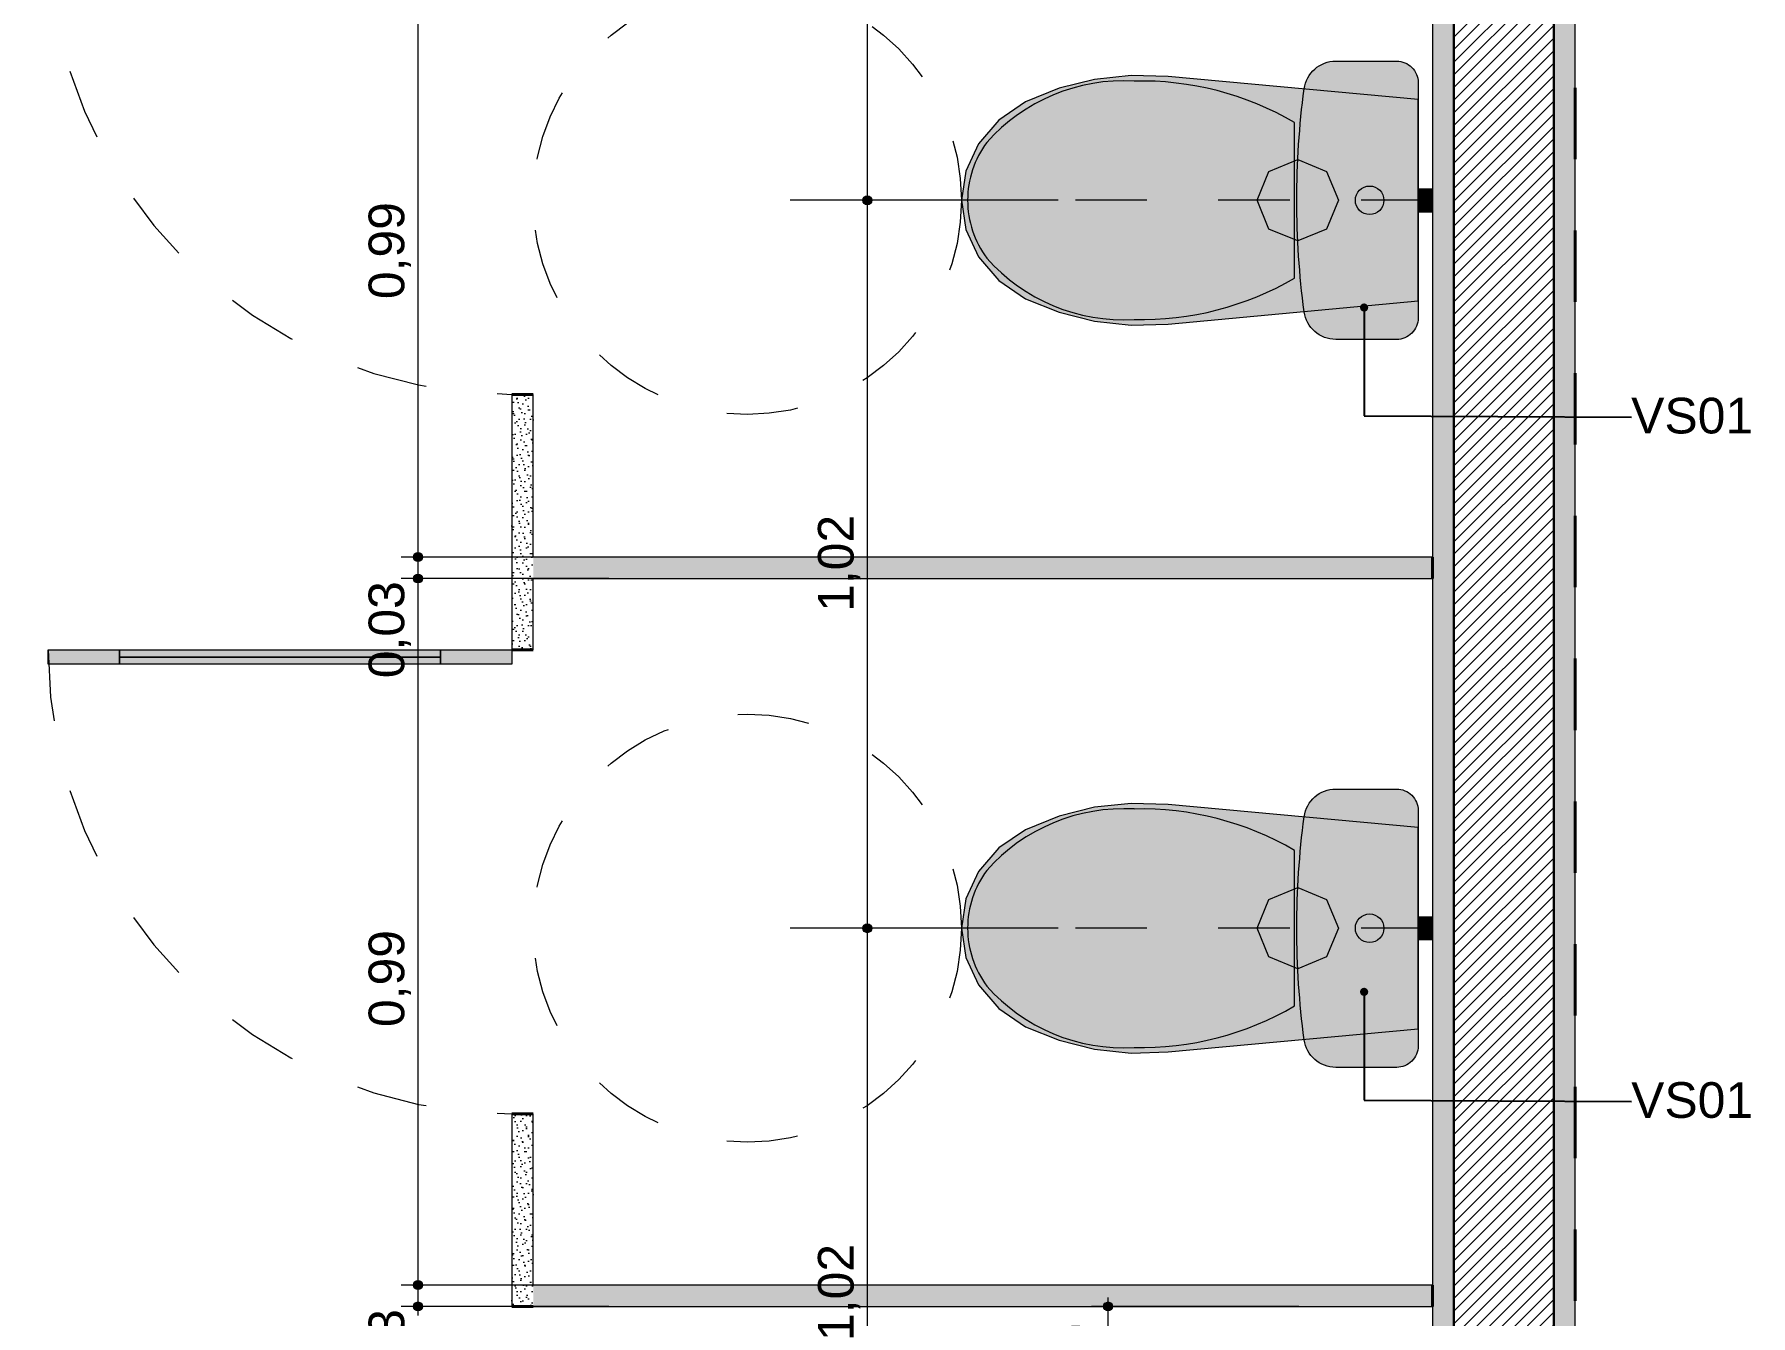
# Model space of a CAD drawing. Header units: metres. Extents: x -1.9 to 95.3, y -2.2 to 2.5.
# Drawn here: x 23.634 to 26.04, y -1.046 to 0.75 of the extents above; entities that cross this region are included whole.
import ezdxf

# ---------------------------------------------------------------- set-up
doc = ezdxf.new("R2010")
doc.units = ezdxf.units.M
doc.header["$MEASUREMENT"] = 0
doc.linetypes.add('Dashed', pattern=[0.035, 0.0225, -0.0125])
doc.linetypes.add('Hidden Line (2)', pattern=[0.097806, 0.070556, -0.02725])
for name, color, linetype, lineweight in [('0_Caneta_No__1', 7, 'Continuous', 40), ('NOTAS-DETALHAMENTO.EXEC_Caneta_No__1', 7, 'Continuous', 40), ('NOTAS-DETALHAMENTO.EXEC_Caneta_No__241', 7, 'Continuous', 13), ('PAREDE CONSTRUIR_Caneta_No__241', 7, 'Continuous', 13), ('PAREDE CONSTRUIR_Caneta_No__3', 7, 'Continuous', 30), ('PAREDE CONSTRUIR_Caneta_No__91', 255, 'Continuous', 0), ('PAREDE.ARQ_Caneta_No__1', 7, 'Continuous', 40), ('PAREDE.ARQ_Caneta_No__241', 7, 'Continuous', 13), ('PAREDE.ARQ_Caneta_No__255', 255, 'Continuous', 0)]:
    doc.layers.add(name, color=color, linetype=linetype, lineweight=lineweight)
for name, color, linetype, lineweight, true_color in [('0_Caneta_No__167', 7, 'Continuous', 0, 0x0035d5), ('0_Caneta_No__25', 7, 'Continuous', 13, 0x982312), ('EIXO HIDRÁULICO - Executivo.EXEC_Caneta_No__167', 7, 'Continuous', 0, 0x0035d5), ('LOUCAS-METAIS.ARQ_Caneta_No__13', 7, 'Continuous', 0, 0xaaaaaa), ('LOUCAS-METAIS.ARQ_Caneta_No__18', 7, 'Continuous', 0, 0xdfdfdf), ('LOUCAS-METAIS.ARQ_Caneta_No__96', 7, 'Continuous', 0, 0xb6b6b6), ('PAREDE.ARQ_Caneta_No__9', 7, 'Continuous', 9, 0x020202), ('PAREDE.ARQ_Caneta_No__97', 7, 'Continuous', 13, 0x6b6b6b)]:
    doc.layers.add(name, color=color, linetype=linetype, lineweight=lineweight, true_color=true_color)
doc.styles.add('GENERATED_STYLE_1', font='arial.ttf')
doc.dimstyles.new('GENERATED_STYLE__2', dxfattribs={"dimtxt": 0.05, "dimasz": 0.02375, "dimexe": 0.18, "dimexo": 0.267183, "dimgap": 0, "dimtad": 1, "dimzin": 0, "dimdsep": 46, "dimtxsty": 'GENERATED_STYLE_1', "dimblk": 'ARROWHEAD_11', "dimblk1": 'ARROWHEAD_11', "dimblk2": 'ARROWHEAD_11', "dimcen": 0.09, "dimclrd": 256, "dimclre": 256, "dimclrt": 256, "dimadec": 0, "dimazin": 0, "dimtfac": 1, "dimtdec": 4, "dimtmove": 0, "dimatfit": 3, "dimfxl": 0, "dimtolj": 1, "dimtzin": 0, "dimarcsym": 0})
doc.dimstyles.new('GENERATED_STYLE__3', dxfattribs={"dimtxt": 0.05, "dimasz": 0.02375, "dimexe": 0.18, "dimexo": 0.267183, "dimgap": 0, "dimtad": 1, "dimzin": 0, "dimdsep": 46, "dimtxsty": 'GENERATED_STYLE_1', "dimblk": 'ARROWHEAD_11', "dimblk1": 'ARROWHEAD_11', "dimblk2": 'ARROWHEAD_11', "dimcen": 0.09, "dimclrd": 256, "dimclre": 256, "dimclrt": 256, "dimadec": 0, "dimazin": 0, "dimtfac": 1, "dimtdec": 4, "dimtmove": 0, "dimatfit": 3, "dimfxl": 0, "dimtolj": 1, "dimtzin": 0, "dimarcsym": 0})
doc.dimstyles.new('GENERATED_STYLE__6', dxfattribs={"dimtxt": 0.18, "dimasz": 0.0228, "dimexe": 0.18, "dimexo": 0.0625, "dimgap": 0, "dimtad": 0, "dimtih": 1, "dimtoh": 1, "dimdec": 4, "dimzin": 0, "dimdsep": 46, "dimcen": 0.09, "dimadec": 0, "dimazin": 0, "dimtfac": 1, "dimtdec": 4, "dimtmove": 0, "dimatfit": 3, "dimldrblk": 'ARROWHEAD_11', "dimfxl": 0, "dimtolj": 1, "dimtzin": 0, "dimarcsym": 0})
pattern_1 = [(45, (24.064489, 0.025), (-0.00795495, 0.00795495), [0, -0.0075, 0, -0.01125]), (110, (24.089489, 0.025), (0.01057154, 0.00384773), [0, -0.0055, 0, -0.0095])]

# ---------------------------------------------------------------- blocks, each defined once
blk = doc.blocks.new('*D75', base_point=(24.0645, 0))
at = {"layer": '0_Caneta_No__167', "linetype": 'Continuous', "lineweight": 0, "true_color": 0x0035d5}
for points in [[(24.7956, -0.5027), (24.7961, -0.5051), (24.7975, -0.5071), (24.7995, -0.5085), (24.8019, -0.509), (24.8043, -0.5085), (24.8063, -0.5071), (24.8076, -0.5051), (24.8081, -0.5027), (24.8076, -0.5003), (24.8063, -0.4983), (24.8043, -0.4969), (24.8019, -0.4965), (24.7995, -0.4969), (24.7975, -0.4983), (24.7961, -0.5003)], [(24.7956, -1.526), (24.7961, -1.5284), (24.7975, -1.5304), (24.7995, -1.5318), (24.8019, -1.5323), (24.8043, -1.5318), (24.8063, -1.5304), (24.8076, -1.5284), (24.8081, -1.526), (24.8076, -1.5236), (24.8063, -1.5216), (24.8043, -1.5202), (24.8019, -1.5198), (24.7995, -1.5202), (24.7975, -1.5216), (24.7961, -1.5236)]]:
    blk.add_hatch(color=162, dxfattribs=at).paths.add_polyline_path(points)
at = {"layer": '0_Caneta_No__167', "color": 162, "linetype": 'Continuous', "lineweight": 0, "true_color": 0x0035d5}
for p, q in [((24.7956, -0.5027), (24.7784, -0.5027)), ((25.0691, -0.5027), (24.8081, -0.5027)), ((24.8019, -1.5198), (24.8019, -0.509)), ((24.7956, -1.526), (24.7784, -1.526)), ((25.0691, -1.526), (24.8081, -1.526))]:
    blk.add_line(p, q, dxfattribs=at)
for centre in [(24.8019, -0.5027), (24.8019, -1.526)]:
    blk.add_circle(centre, 0.00625, dxfattribs=at)
at = {"layer": '0_Caneta_No__167', "color": 162, "lineweight": 0, "true_color": 0x0035d5, "insert": (24.7919, -1.0811), "char_height": 0.05, "attachment_point": 7, "rotation": 90, "style": 'GENERATED_STYLE_1'}
blk.add_mtext('\\A1;{\\pql;\\fArial|b0|i0|c0|p0;\\W1.000000;1,02}', dxfattribs=at)
blk = doc.blocks.new('ARROWHEAD_11')
at = {"color": 0, "linetype": 'Continuous', "lineweight": 0}
blk.add_line((0, 0), (-1, 0), dxfattribs=at)
at = {"color": 0, "linetype": 'Continuous', "lineweight": 0, "const_width": 0.25, "flags": 128}
blk.add_lwpolyline([(-0.125, 0, 1), (0.125, 0, 1)], format="xyb", close=True, dxfattribs=at)
blk = doc.blocks.new('*D76', base_point=(24.0645, 0))
at = {"layer": '0_Caneta_No__167', "linetype": 'Continuous', "lineweight": 0, "true_color": 0x0035d5}
for points in [[(24.7956, 0.5173), (24.7961, 0.5149), (24.7975, 0.5129), (24.7995, 0.5115), (24.8019, 0.511), (24.8043, 0.5115), (24.8063, 0.5129), (24.8076, 0.5149), (24.8081, 0.5173), (24.8076, 0.5197), (24.8063, 0.5217), (24.8043, 0.5231), (24.8019, 0.5235), (24.7995, 0.5231), (24.7975, 0.5217), (24.7961, 0.5197)], [(24.7956, -0.5027), (24.7961, -0.5051), (24.7975, -0.5071), (24.7995, -0.5085), (24.8019, -0.509), (24.8043, -0.5085), (24.8063, -0.5071), (24.8076, -0.5051), (24.8081, -0.5027), (24.8076, -0.5003), (24.8063, -0.4983), (24.8043, -0.4969), (24.8019, -0.4965), (24.7995, -0.4969), (24.7975, -0.4983), (24.7961, -0.5003)]]:
    blk.add_hatch(color=162, dxfattribs=at).paths.add_polyline_path(points)
at = {"layer": '0_Caneta_No__167', "color": 162, "linetype": 'Continuous', "lineweight": 0, "true_color": 0x0035d5}
for p, q in [((24.7956, 0.5173), (24.7784, 0.5173)), ((24.8019, -0.4965), (24.8019, 0.511)), ((25.0691, 0.5173), (24.8081, 0.5173)), ((24.7956, -0.5027), (24.7784, -0.5027)), ((25.0691, -0.5027), (24.8081, -0.5027))]:
    blk.add_line(p, q, dxfattribs=at)
for centre in [(24.8019, 0.5173), (24.8019, -0.5027)]:
    blk.add_circle(centre, 0.00625, dxfattribs=at)
at = {"layer": '0_Caneta_No__167', "color": 162, "lineweight": 0, "true_color": 0x0035d5, "insert": (24.7919, -0.0595), "char_height": 0.05, "attachment_point": 7, "rotation": 90, "style": 'GENERATED_STYLE_1'}
blk.add_mtext('\\A1;{\\pql;\\fArial|b0|i0|c0|p0;\\W1.000000;1,02}', dxfattribs=at)
blk = doc.blocks.new('*D77', base_point=(24.0645, 0))
at = {"layer": '0_Caneta_No__167', "linetype": 'Continuous', "lineweight": 0, "true_color": 0x0035d5}
for points in [[(24.7956, 1.5342), (24.7961, 1.5318), (24.7975, 1.5298), (24.7995, 1.5284), (24.8019, 1.5279), (24.8043, 1.5284), (24.8063, 1.5298), (24.8076, 1.5318), (24.8081, 1.5342), (24.8076, 1.5366), (24.8063, 1.5386), (24.8043, 1.54), (24.8019, 1.5404), (24.7995, 1.54), (24.7975, 1.5386), (24.7961, 1.5366)], [(24.7956, 0.5173), (24.7961, 0.5149), (24.7975, 0.5129), (24.7995, 0.5115), (24.8019, 0.511), (24.8043, 0.5115), (24.8063, 0.5129), (24.8076, 0.5149), (24.8081, 0.5173), (24.8076, 0.5197), (24.8063, 0.5217), (24.8043, 0.5231), (24.8019, 0.5235), (24.7995, 0.5231), (24.7975, 0.5217), (24.7961, 0.5197)]]:
    blk.add_hatch(color=162, dxfattribs=at).paths.add_polyline_path(points)
at = {"layer": '0_Caneta_No__167', "color": 162, "linetype": 'Continuous', "lineweight": 0, "true_color": 0x0035d5}
for p, q in [((24.7956, 1.5342), (24.5347, 1.5342)), ((24.8019, 0.5235), (24.8019, 1.5279)), ((24.8253, 1.5342), (24.8081, 1.5342)), ((24.7956, 0.5173), (24.7784, 0.5173)), ((25.0691, 0.5173), (24.8081, 0.5173))]:
    blk.add_line(p, q, dxfattribs=at)
for centre in [(24.8019, 1.5342), (24.8019, 0.5173)]:
    blk.add_circle(centre, 0.00625, dxfattribs=at)
at = {"layer": '0_Caneta_No__167', "color": 162, "lineweight": 0, "true_color": 0x0035d5, "insert": (24.7919, 0.959), "char_height": 0.05, "attachment_point": 7, "rotation": 90, "style": 'GENERATED_STYLE_1'}
blk.add_mtext('\\A1;{\\pql;\\fArial|b0|i0|c0|p0;\\W1.000000;1,02}', dxfattribs=at)
blk = doc.blocks.new('*D88', base_point=(24.0645, 0))
at = {"layer": '0_Caneta_No__25', "linetype": 'Continuous', "lineweight": 13, "true_color": 0x982312}
for points in [[(24.1659, -1.0027), (24.1664, -1.0051), (24.1678, -1.0071), (24.1698, -1.0085), (24.1722, -1.009), (24.1746, -1.0085), (24.1766, -1.0071), (24.178, -1.0051), (24.1784, -1.0027), (24.178, -1.0003), (24.1766, -0.9983), (24.1746, -0.9969), (24.1722, -0.9965), (24.1698, -0.9969), (24.1678, -0.9983), (24.1664, -1.0003)], [(24.1659, -1.0327), (24.1664, -1.0351), (24.1678, -1.0371), (24.1698, -1.0385), (24.1722, -1.039), (24.1746, -1.0385), (24.1766, -1.0371), (24.178, -1.0351), (24.1784, -1.0327), (24.178, -1.0303), (24.1766, -1.0283), (24.1746, -1.0269), (24.1722, -1.0265), (24.1698, -1.0269), (24.1678, -1.0283), (24.1664, -1.0303)]]:
    blk.add_hatch(color=24, dxfattribs=at).paths.add_polyline_path(points)
at = {"layer": '0_Caneta_No__25', "color": 24, "linetype": 'Continuous', "lineweight": 13, "true_color": 0x982312}
for p, q in [((24.1659, -1.0027), (24.1487, -1.0027)), ((24.1722, -1.0265), (24.1722, -1.009)), ((24.4394, -1.0027), (24.1784, -1.0027)), ((24.1659, -1.0327), (24.1487, -1.0327)), ((24.4394, -1.0327), (24.1784, -1.0327)), ((24.1722, -1.0452), (24.1722, -1.039))]:
    blk.add_line(p, q, dxfattribs=at)
for centre in [(24.1722, -1.0027), (24.1722, -1.0327)]:
    blk.add_circle(centre, 0.00625, dxfattribs=at)
at = {"layer": '0_Caneta_No__25', "color": 24, "lineweight": 13, "true_color": 0x982312, "insert": (24.1622, -1.1724), "char_height": 0.05, "attachment_point": 7, "rotation": 90, "style": 'GENERATED_STYLE_1'}
blk.add_mtext('\\A1;{\\pql;\\fArial|b0|i0|c0|p0;\\W1.000000;0,03}', dxfattribs=at)
blk = doc.blocks.new('*D89', base_point=(24.0645, 0))
at = {"layer": '0_Caneta_No__25', "linetype": 'Continuous', "lineweight": 13, "true_color": 0x982312}
for points in [[(24.1659, -0.0127), (24.1664, -0.0151), (24.1678, -0.0171), (24.1698, -0.0185), (24.1722, -0.019), (24.1746, -0.0185), (24.1766, -0.0171), (24.178, -0.0151), (24.1784, -0.0127), (24.178, -0.0103), (24.1766, -0.0083), (24.1746, -0.0069), (24.1722, -0.0065), (24.1698, -0.0069), (24.1678, -0.0083), (24.1664, -0.0103)], [(24.1659, -1.0027), (24.1664, -1.0051), (24.1678, -1.0071), (24.1698, -1.0085), (24.1722, -1.009), (24.1746, -1.0085), (24.1766, -1.0071), (24.178, -1.0051), (24.1784, -1.0027), (24.178, -1.0003), (24.1766, -0.9983), (24.1746, -0.9969), (24.1722, -0.9965), (24.1698, -0.9969), (24.1678, -0.9983), (24.1664, -1.0003)]]:
    blk.add_hatch(color=24, dxfattribs=at).paths.add_polyline_path(points)
at = {"layer": '0_Caneta_No__25', "color": 24, "linetype": 'Continuous', "lineweight": 13, "true_color": 0x982312}
for p, q in [((24.1659, -0.0127), (24.1487, -0.0127)), ((24.1722, -0.9965), (24.1722, -0.019)), ((24.4394, -0.0127), (24.1784, -0.0127)), ((24.1659, -1.0027), (24.1487, -1.0027)), ((24.4394, -1.0027), (24.1784, -1.0027))]:
    blk.add_line(p, q, dxfattribs=at)
for centre in [(24.1722, -0.0127), (24.1722, -1.0027)]:
    blk.add_circle(centre, 0.00625, dxfattribs=at)
at = {"layer": '0_Caneta_No__25', "color": 24, "lineweight": 13, "true_color": 0x982312, "char_height": 0.05, "attachment_point": 7, "rotation": 90, "style": 'GENERATED_STYLE_1'}
for s, insert in [('\\A1;{\\pql;\\fArial|b0|i0|c0|p0;\\W1.000000;0,03}', (24.1622, -0.1524)), ('\\A1;{\\pql;\\fArial|b0|i0|c0|p0;\\W1.000000;0,99}', (24.1622, -0.6412))]:
    blk.add_mtext(s, dxfattribs=dict(at, insert=insert))
blk = doc.blocks.new('*D90', base_point=(24.0645, 0))
at = {"layer": '0_Caneta_No__25', "linetype": 'Continuous', "lineweight": 13, "true_color": 0x982312}
for points in [[(24.1659, 0.0173), (24.1664, 0.0149), (24.1678, 0.0129), (24.1698, 0.0115), (24.1722, 0.011), (24.1746, 0.0115), (24.1766, 0.0129), (24.178, 0.0149), (24.1784, 0.0173), (24.178, 0.0197), (24.1766, 0.0217), (24.1746, 0.0231), (24.1722, 0.0235), (24.1698, 0.0231), (24.1678, 0.0217), (24.1664, 0.0197)], [(24.1659, -0.0127), (24.1664, -0.0151), (24.1678, -0.0171), (24.1698, -0.0185), (24.1722, -0.019), (24.1746, -0.0185), (24.1766, -0.0171), (24.178, -0.0151), (24.1784, -0.0127), (24.178, -0.0103), (24.1766, -0.0083), (24.1746, -0.0069), (24.1722, -0.0065), (24.1698, -0.0069), (24.1678, -0.0083), (24.1664, -0.0103)]]:
    blk.add_hatch(color=24, dxfattribs=at).paths.add_polyline_path(points)
at = {"layer": '0_Caneta_No__25', "color": 24, "linetype": 'Continuous', "lineweight": 13, "true_color": 0x982312}
for p, q in [((24.1659, 0.0173), (24.1487, 0.0173)), ((24.1722, -0.0065), (24.1722, 0.011)), ((24.4394, 0.0173), (24.1784, 0.0173)), ((24.1659, -0.0127), (24.1487, -0.0127)), ((24.4394, -0.0127), (24.1784, -0.0127))]:
    blk.add_line(p, q, dxfattribs=at)
for centre in [(24.1722, 0.0173), (24.1722, -0.0127)]:
    blk.add_circle(centre, 0.00625, dxfattribs=at)
blk = doc.blocks.new('*D91', base_point=(24.0645, 0))
at = {"layer": '0_Caneta_No__25', "linetype": 'Continuous', "lineweight": 13, "true_color": 0x982312}
for points in [[(24.1659, 1.0073), (24.1664, 1.0049), (24.1678, 1.0029), (24.1698, 1.0015), (24.1722, 1.001), (24.1746, 1.0015), (24.1766, 1.0029), (24.178, 1.0049), (24.1784, 1.0073), (24.178, 1.0097), (24.1766, 1.0117), (24.1746, 1.0131), (24.1722, 1.0135), (24.1698, 1.0131), (24.1678, 1.0117), (24.1664, 1.0097)], [(24.1659, 0.0173), (24.1664, 0.0149), (24.1678, 0.0129), (24.1698, 0.0115), (24.1722, 0.011), (24.1746, 0.0115), (24.1766, 0.0129), (24.178, 0.0149), (24.1784, 0.0173), (24.178, 0.0197), (24.1766, 0.0217), (24.1746, 0.0231), (24.1722, 0.0235), (24.1698, 0.0231), (24.1678, 0.0217), (24.1664, 0.0197)]]:
    blk.add_hatch(color=24, dxfattribs=at).paths.add_polyline_path(points)
at = {"layer": '0_Caneta_No__25', "color": 24, "linetype": 'Continuous', "lineweight": 13, "true_color": 0x982312}
for p, q in [((24.1659, 1.0073), (24.1487, 1.0073)), ((24.1722, 0.0235), (24.1722, 1.001)), ((24.4394, 1.0073), (24.1784, 1.0073)), ((24.1659, 0.0173), (24.1487, 0.0173)), ((24.4394, 0.0173), (24.1784, 0.0173))]:
    blk.add_line(p, q, dxfattribs=at)
for centre in [(24.1722, 1.0073), (24.1722, 0.0173)]:
    blk.add_circle(centre, 0.00625, dxfattribs=at)
at = {"layer": '0_Caneta_No__25', "color": 24, "lineweight": 13, "true_color": 0x982312, "char_height": 0.05, "attachment_point": 7, "rotation": 90, "style": 'GENERATED_STYLE_1'}
for s, insert in [('\\A1;{\\pql;\\fArial|b0|i0|c0|p0;\\W1.000000;0,03}', (24.1622, 0.8676)), ('\\A1;{\\pql;\\fArial|b0|i0|c0|p0;\\W1.000000;0,99}', (24.1622, 0.3788))]:
    blk.add_mtext(s, dxfattribs=dict(at, insert=insert))
blk = doc.blocks.new('*D101', base_point=(24.0645, 0))
at = {"layer": '0_Caneta_No__25', "linetype": 'Continuous', "lineweight": 13, "true_color": 0x982312}
for points in [[(25.133, -1.0327), (25.1335, -1.0351), (25.1348, -1.0371), (25.1369, -1.0385), (25.1392, -1.039), (25.1416, -1.0385), (25.1437, -1.0371), (25.145, -1.0351), (25.1455, -1.0327), (25.145, -1.0303), (25.1437, -1.0283), (25.1416, -1.0269), (25.1392, -1.0265), (25.1369, -1.0269), (25.1348, -1.0283), (25.1335, -1.0303)], [(25.133, -1.2183), (25.1335, -1.2207), (25.1348, -1.2227), (25.1369, -1.224), (25.1392, -1.2245), (25.1416, -1.224), (25.1437, -1.2227), (25.145, -1.2207), (25.1455, -1.2183), (25.145, -1.2159), (25.1437, -1.2139), (25.1416, -1.2125), (25.1392, -1.212), (25.1369, -1.2125), (25.1348, -1.2139), (25.1335, -1.2159)]]:
    blk.add_hatch(color=24, dxfattribs=at).paths.add_polyline_path(points)
at = {"layer": '0_Caneta_No__25', "color": 24, "linetype": 'Continuous', "lineweight": 13, "true_color": 0x982312}
for p, q in [((25.133, -1.0327), (25.1158, -1.0327)), ((25.1392, -1.0265), (25.1392, -1.0202)), ((25.4064, -1.0327), (25.1455, -1.0327)), ((25.1392, -1.212), (25.1392, -1.039)), ((25.133, -1.2183), (25.1158, -1.2183)), ((25.4064, -1.2183), (25.1455, -1.2183))]:
    blk.add_line(p, q, dxfattribs=at)
for centre in [(25.1392, -1.0327), (25.1392, -1.2183)]:
    blk.add_circle(centre, 0.00625, dxfattribs=at)
at = {"layer": '0_Caneta_No__25', "color": 24, "lineweight": 13, "true_color": 0x982312, "insert": (25.1292, -1.1922), "char_height": 0.05, "attachment_point": 7, "rotation": 90, "style": 'GENERATED_STYLE_1'}
blk.add_mtext('\\A1;{\\pql;\\fArial|b0|i0|c0|p0;\\W1.000000;0,19}', dxfattribs=at)

msp = doc.modelspace()

# ---------------------------------------------------------------- hatches: boundary and pattern name
at = {"layer": 'LOUCAS-METAIS.ARQ_Caneta_No__18', "linetype": 'Continuous', "lineweight": 0, "true_color": 0xdfdfdf}
for points in [[(25.5737, 0.3523), (25.5737, 0.6823, 0.414214), (25.5437, 0.7123), (25.4583, 0.7123, 0.375967), (25.414, 0.6735, 0.066259), (25.414, 0.361, 0.375967), (25.4583, 0.3223), (25.5437, 0.3223, 0.414214)], [(25.1202, 0.6867), (25.0705, 0.6743), (25.0235, 0.6553), (24.9863, 0.6297), (24.9578, 0.5966), (24.9399, 0.5583), (24.9337, 0.5173), (24.9399, 0.4762), (24.9578, 0.4379), (24.9863, 0.4049), (25.0235, 0.3793), (25.0705, 0.3603), (25.1202, 0.3479), (25.1716, 0.3424), (25.2233, 0.3439), (25.5737, 0.3763), (25.5737, 0.6583), (25.2233, 0.6906), (25.1716, 0.6922)], [(25.5737, 0.5333), (25.5737, 0.5286), (25.5937, 0.5286), (25.5937, 0.5333)], [(25.5737, 0.5286), (25.5737, 0.5173), (25.5937, 0.5173), (25.5937, 0.5286)], [(25.5737, 0.5173), (25.5737, 0.506), (25.5937, 0.506), (25.5937, 0.5173)], [(25.5737, 0.506), (25.5737, 0.5013), (25.5937, 0.5013), (25.5937, 0.506)], [(25.5737, -0.6677), (25.5737, -0.3377, 0.414214), (25.5437, -0.3077), (25.4583, -0.3077, 0.375967), (25.414, -0.3465, 0.066259), (25.414, -0.659, 0.375967), (25.4583, -0.6977), (25.5437, -0.6977, 0.414214)], [(25.1202, -0.3333), (25.0705, -0.3457), (25.0235, -0.3647), (24.9863, -0.3903), (24.9578, -0.4234), (24.9399, -0.4617), (24.9337, -0.5027), (24.9399, -0.5438), (24.9578, -0.5821), (24.9863, -0.6151), (25.0235, -0.6407), (25.0705, -0.6597), (25.1202, -0.6721), (25.1716, -0.6776), (25.2233, -0.6761), (25.5737, -0.6437), (25.5737, -0.3617), (25.2233, -0.3294), (25.1716, -0.3278)], [(25.5737, -0.4867), (25.5737, -0.4914), (25.5937, -0.4914), (25.5937, -0.4867)], [(25.5737, -0.4914), (25.5737, -0.5027), (25.5937, -0.5027), (25.5937, -0.4914)], [(25.5737, -0.5027), (25.5737, -0.514), (25.5937, -0.514), (25.5937, -0.5027)], [(25.5737, -0.514), (25.5737, -0.5187), (25.5937, -0.5187), (25.5937, -0.514)]]:
    msp.add_hatch(color=254, dxfattribs=at).paths.add_polyline_path(points)
at = {"layer": 'PAREDE CONSTRUIR_Caneta_No__241', "linetype": 'Continuous', "lineweight": 13}
h = msp.add_hatch(dxfattribs=at)
h.set_pattern_fill('common_brick_0006', style=0, pattern_type=2)
h.set_pattern_definition([(45, (24.064489, 7e-15), (-0.008838835, 0.008838835), [])])
h.paths.add_polyline_path([(25.6237, 2.055), (25.6237, -2.055), (25.7637, -2.055), (25.7637, 2.055)])
at = {"layer": 'PAREDE CONSTRUIR_Caneta_No__91', "linetype": 'Continuous', "lineweight": 0}
for points in [[(25.7937, 2.195), (25.7637, 2.195), (25.7637, -2.025), (25.7937, -2.025)], [(25.5937, 2.025), (25.5937, -2.025), (25.6237, -2.025), (25.6237, 2.025)]]:
    msp.add_hatch(color=255, dxfattribs=at).paths.add_polyline_path(points)
at = {"layer": 'PAREDE.ARQ_Caneta_No__255', "linetype": 'Continuous', "lineweight": 0}
for points in [[(23.6537, -0.1127), (23.6537, -0.1327), (23.7537, -0.1327), (23.7537, -0.1127)], [(23.7537, -0.1127), (23.7537, -0.1227), (24.2037, -0.1227), (24.2037, -0.1127)], [(24.3037, -0.1327), (24.3037, -0.1127), (24.2037, -0.1127), (24.2037, -0.1327)], [(23.7537, -0.1227), (23.7537, -0.1327), (24.2037, -0.1327), (24.2037, -0.1227)]]:
    msp.add_hatch(color=255, dxfattribs=at).paths.add_polyline_path(points)
at = {"layer": 'PAREDE.ARQ_Caneta_No__97', "linetype": 'Continuous', "lineweight": 13, "true_color": 0x6b6b6b}
h = msp.add_hatch(dxfattribs=at)
h.set_pattern_fill('cut_stone_0006', color=251, style=0, pattern_type=2)
h.set_pattern_definition(pattern_1)
h.paths.add_polyline_path([(24.3337, 0.2453), (24.3037, 0.2453), (24.3037, -0.1127), (24.3337, -0.1127)])
h = msp.add_hatch(dxfattribs=at)
h.set_pattern_fill('cut_stone_0006', color=251, style=0, pattern_type=2)
h.set_pattern_definition(pattern_1)
h.paths.add_polyline_path([(24.3337, -0.0127), (25.5937, -0.0127), (25.5937, 0.0173), (24.3337, 0.0173)])
h = msp.add_hatch(dxfattribs=at)
h.set_pattern_fill('cut_stone_0006', color=251, style=0, pattern_type=2)
h.set_pattern_definition(pattern_1)
h.paths.add_polyline_path([(24.3037, -1.0027), (24.3337, -1.0027), (24.3337, -0.7627), (24.3037, -0.7627)])
h = msp.add_hatch(dxfattribs=at)
h.set_pattern_fill('cut_stone_0006', color=251, style=0, pattern_type=2)
h.set_pattern_definition(pattern_1)
h.paths.add_polyline_path([(24.3337, -1.0027), (24.3037, -1.0327), (24.3337, -1.0327)])
h = msp.add_hatch(dxfattribs=at)
h.set_pattern_fill('cut_stone_0006', color=251, style=0, pattern_type=2)
h.set_pattern_definition(pattern_1)
h.paths.add_polyline_path([(24.3337, -1.0027), (24.3037, -1.0027), (24.3037, -1.0327)])
h = msp.add_hatch(dxfattribs=at)
h.set_pattern_fill('cut_stone_0006', color=251, style=0, pattern_type=2)
h.set_pattern_definition(pattern_1)
h.paths.add_polyline_path([(24.3337, -1.0327), (25.5937, -1.0327), (25.5937, -1.0027), (24.3337, -1.0027)])

# ---------------------------------------------------------------- linework, layer by layer
at = {"layer": '0_Caneta_No__1', "color": 7, "linetype": 'Dashed', "lineweight": 40}
msp.add_lwpolyline([(22.3953, -2.225), (25.7937, -2.225), (25.7937, 2.225), (22.3953, 2.225)], close=True, dxfattribs=at)
at = {"layer": 'EIXO HIDRÁULICO - Executivo.EXEC_Caneta_No__167', "color": 162, "linetype": 'Dashed', "lineweight": 0, "true_color": 0x0035d5}
for p, q in [((25.5937, 0.5173), (24.6442, 0.5173)), ((25.5937, -0.5027), (24.6442, -0.5027))]:
    msp.add_line(p, q, dxfattribs=at)
at = {"layer": 'LOUCAS-METAIS.ARQ_Caneta_No__13', "color": 253, "linetype": 'Continuous', "lineweight": 0, "true_color": 0xaaaaaa}
for p, q in [((25.4006, 0.5173), (25.4006, 0.6262)), ((25.348, 0.5173), (25.3647, 0.5576)), ((25.3647, 0.5576), (25.405, 0.5743)), ((25.405, 0.5743), (25.4453, 0.5576)), ((25.4453, 0.5576), (25.462, 0.5173)), ((25.5737, 0.5333), (25.5737, 0.5286)), ((25.5737, 0.5333), (25.5937, 0.5333)), ((25.5937, 0.5333), (25.5937, 0.5286)), ((25.3647, 0.477), (25.348, 0.5173)), ((25.4006, 0.4083), (25.4006, 0.5173)), ((25.462, 0.5173), (25.4453, 0.477)), ((25.5737, 0.5286), (25.5737, 0.5173)), ((25.5737, 0.5173), (25.5737, 0.506)), ((25.5737, 0.506), (25.5737, 0.5013)), ((25.5937, 0.5286), (25.5937, 0.5173)), ((25.5937, 0.5173), (25.5937, 0.506)), ((25.5937, 0.506), (25.5937, 0.5013)), ((25.5737, 0.5013), (25.5937, 0.5013)), ((25.405, 0.4603), (25.3647, 0.477)), ((25.4453, 0.477), (25.405, 0.4603)), ((25.4006, -0.5027), (25.4006, -0.3938)), ((25.3647, -0.4624), (25.405, -0.4457)), ((25.405, -0.4457), (25.4453, -0.4624)), ((25.348, -0.5027), (25.3647, -0.4624)), ((25.4453, -0.4624), (25.462, -0.5027)), ((25.3647, -0.543), (25.348, -0.5027)), ((25.4006, -0.6117), (25.4006, -0.5027)), ((25.462, -0.5027), (25.4453, -0.543)), ((25.5737, -0.4867), (25.5737, -0.4914)), ((25.5737, -0.4867), (25.5937, -0.4867)), ((25.5737, -0.4914), (25.5737, -0.5027)), ((25.5737, -0.5027), (25.5737, -0.514)), ((25.5937, -0.4867), (25.5937, -0.4914)), ((25.5937, -0.4914), (25.5937, -0.5027)), ((25.5937, -0.5027), (25.5937, -0.514)), ((25.5737, -0.514), (25.5737, -0.5187)), ((25.5737, -0.5187), (25.5937, -0.5187)), ((25.5937, -0.514), (25.5937, -0.5187)), ((25.405, -0.5597), (25.3647, -0.543)), ((25.4453, -0.543), (25.405, -0.5597))]:
    msp.add_line(p, q, dxfattribs=at)
for points in [[(25.5737, 0.3523, -0.414214), (25.5437, 0.3223), (25.4583, 0.3223, -0.375967), (25.414, 0.361, -0.066259), (25.414, 0.6735, -0.375967), (25.4583, 0.7123), (25.5437, 0.7123, -0.414214), (25.5737, 0.6823)], [(25.5737, -0.6677, -0.414214), (25.5437, -0.6977), (25.4583, -0.6977, -0.375967), (25.414, -0.659, -0.066259), (25.414, -0.3465, -0.375967), (25.4583, -0.3077), (25.5437, -0.3077, -0.414214), (25.5737, -0.3377)]]:
    msp.add_lwpolyline(points, format="xyb", close=True, dxfattribs=at)
for points in [[(25.1202, 0.6867), (25.0705, 0.6743), (25.0235, 0.6553), (24.9863, 0.6297), (24.9578, 0.5966), (24.9399, 0.5583), (24.9337, 0.5173), (24.9399, 0.4762), (24.9578, 0.4379), (24.9863, 0.4049), (25.0235, 0.3793), (25.0705, 0.3603), (25.1202, 0.3479), (25.1716, 0.3424), (25.2233, 0.3439), (25.5737, 0.3763), (25.5737, 0.6583), (25.2233, 0.6906), (25.1716, 0.6922)], [(25.1202, -0.3333), (25.0705, -0.3457), (25.0235, -0.3647), (24.9863, -0.3903), (24.9578, -0.4234), (24.9399, -0.4617), (24.9337, -0.5027), (24.9399, -0.5438), (24.9578, -0.5821), (24.9863, -0.6151), (25.0235, -0.6407), (25.0705, -0.6597), (25.1202, -0.6721), (25.1716, -0.6776), (25.2233, -0.6761), (25.5737, -0.6437), (25.5737, -0.3617), (25.2233, -0.3294), (25.1716, -0.3278)]]:
    msp.add_lwpolyline(points, close=True, dxfattribs=at)
for centre in [(25.5057, 0.5173), (25.5057, -0.5027)]:
    msp.add_circle(centre, 0.02, dxfattribs=at)
for centre, major_axis, start_param, end_param in [((25.1614, 0.4278), (0.2571, 0), 1.515065, 2.415654), ((25.1857, 0.2592), (0.4255, 0), 1.041392, 1.594412), ((25.0809, 0.5165), (0.1386, 0), 2.509088, 3.135732), ((25.0809, 0.5181), (0.1386, 0), 3.147454, 3.774097), ((25.1614, 0.6067), (0.2571, 0), 3.867528, 4.768116), ((25.1857, 0.7754), (0.4255, 0), 4.688771, 5.241791), ((25.1614, -0.5922), (0.2571, 0), 1.515065, 2.415654), ((25.1857, -0.7608), (0.4255, 0), 1.041392, 1.594412), ((25.0809, -0.5035), (0.1386, 0), 2.509088, 3.135732), ((25.0809, -0.5019), (0.1386, 0), 3.147454, 3.774097), ((25.1614, -0.4133), (0.2571, 0), 3.867528, 4.768116), ((25.1857, -0.2446), (0.4255, 0), 4.688771, 5.241791)]:
    msp.add_ellipse(centre, major_axis=major_axis, ratio=0.999377, start_param=start_param, end_param=end_param, dxfattribs=at)
at = {"layer": 'LOUCAS-METAIS.ARQ_Caneta_No__96', "color": 253, "linetype": 'Hidden Line (2)', "lineweight": 0, "true_color": 0xb6b6b6}
for centre in [(24.6337, 0.5173), (24.6337, -0.5027)]:
    msp.add_circle(centre, 0.3, dxfattribs=at)
at = {"layer": 'PAREDE CONSTRUIR_Caneta_No__241', "color": 7, "linetype": 'Continuous', "lineweight": 13}
for points in [[(25.7937, -2.025), (25.7937, 2.225)], [(25.5937, 2.025), (25.5937, -2.025)]]:
    msp.add_lwpolyline(points, dxfattribs=at)
at = {"layer": 'PAREDE CONSTRUIR_Caneta_No__3', "color": 7, "linetype": 'Continuous', "lineweight": 30}
for p, q in [((25.6237, 2.055), (25.6237, -2.055)), ((25.7637, -2.055), (25.7637, 2.055))]:
    msp.add_line(p, q, dxfattribs=at)
at = {"layer": 'PAREDE.ARQ_Caneta_No__1', "color": 7, "linetype": 'Continuous', "lineweight": 40}
for p, q in [((24.3337, 0.2453), (24.3037, 0.2453)), ((24.3337, 0.2453), (24.3037, 0.2453)), ((24.3337, 0.2453), (24.3037, 0.2453)), ((24.3337, -0.1127), (24.3037, -0.1127)), ((24.3337, -0.1127), (24.3037, -0.1127)), ((24.3337, -0.1127), (24.3037, -0.1127)), ((24.3337, -0.7627), (24.3037, -0.7627)), ((24.3337, -0.7627), (24.3037, -0.7627)), ((24.3337, -0.7627), (24.3037, -0.7627))]:
    msp.add_line(p, q, dxfattribs=at)
for points in [[(25.5937, -0.0127), (25.5937, 0.0173)], [(25.5937, -1.0327), (25.5937, -1.0027)], [(24.3037, -1.0327), (24.3337, -1.0327)]]:
    msp.add_lwpolyline(points, dxfattribs=at)
at = {"layer": 'PAREDE.ARQ_Caneta_No__241', "color": 7, "linetype": 'Continuous', "lineweight": 13}
for points in [[(24.3037, 0.2453), (24.3037, -0.1127)], [(24.3337, 0.0173), (24.3337, 0.2453)], [(25.5937, 0.0173), (24.3337, 0.0173)], [(24.3337, -0.1127), (24.3337, -0.0127)], [(24.3337, -0.0127), (25.5937, -0.0127)], [(24.3037, -0.7627), (24.3037, -1.0327)], [(24.3337, -1.0027), (24.3337, -0.7627)], [(25.5937, -1.0027), (24.3337, -1.0027)], [(24.3337, -1.0327), (25.5937, -1.0327)]]:
    msp.add_lwpolyline(points, dxfattribs=at)
at = {"layer": 'PAREDE.ARQ_Caneta_No__9', "color": 18, "linetype": 'Continuous', "lineweight": 9, "true_color": 0x020202}
for p, q in [((23.6537, -0.1127), (23.7537, -0.1127)), ((23.6537, -0.1327), (23.6537, -0.1127)), ((23.7537, -0.1127), (23.7537, -0.1327)), ((24.2037, -0.1327), (24.2037, -0.1127)), ((24.2037, -0.1127), (24.3037, -0.1127)), ((24.3037, -0.1127), (24.3037, -0.1327)), ((23.7537, -0.1327), (23.6537, -0.1327)), ((23.7537, -0.1227), (24.2037, -0.1227)), ((24.3037, -0.1327), (24.2037, -0.1327))]:
    msp.add_line(p, q, dxfattribs=at)
for points in [[(23.7537, -0.1127), (24.2037, -0.1127), (24.2037, -0.1227), (23.7537, -0.1227)], [(23.7537, -0.1227), (24.2037, -0.1227), (24.2037, -0.1327), (23.7537, -0.1327)]]:
    msp.add_lwpolyline(points, close=True, dxfattribs=at)
at = {"layer": 'PAREDE.ARQ_Caneta_No__97', "color": 251, "linetype": 'Dashed', "lineweight": 13, "true_color": 0x6b6b6b}
for centre in [(24.3037, 0.8953), (24.3037, -0.1127)]:
    msp.add_arc(centre, 0.65, 180, 270, dxfattribs=at)

# ---------------------------------------------------------------- texts
at = {"layer": 'NOTAS-DETALHAMENTO.EXEC_Caneta_No__1', "color": 7, "linetype": 'Continuous', "lineweight": 40, "char_height": 0.05, "attachment_point": 6, "style": 'GENERATED_STYLE_1'}
for insert in [(26.0431, 0.2152), (26.0431, -0.7438)]:
    msp.add_mtext('\\A1;{\\pqr;\\fArial|b0|i0|c0|p0;\\W1.000000;VS0\\fArial|b0|i0|c0|p0;\\W1.000000;1}', dxfattribs=dict(at, insert=insert))

# ---------------------------------------------------------------- dimensions: what is measured, and where the dimension line sits
at = {"color": 162, "linetype": 'Continuous', "lineweight": 0, "true_color": 0x0035d5}
for base, p1, p2, picture, middle in [((24.8019, 1.5342), (24.8342, 0.5173), (24.6442, 1.5342), '*D77', (24.7669, 1.0237)), ((24.8019, 0.5173), (24.8536, -0.5027), (24.8342, 0.5173), '*D76', (24.7669, 0.0053)), ((24.8019, -0.5027), (25.1704, -1.526), (24.8536, -0.5027), '*D75', (24.7669, -1.0164))]:
    dim = msp.add_linear_dim(base=base, p1=p1, p2=p2, angle=90, dimstyle='GENERATED_STYLE__3', dxfattribs=at)
    dim.commit()
    dim.dimension.update_dxf_attribs({"geometry": picture, "text_midpoint": middle, "dimtype": 160, "text_rotation": 90})
at = {"color": 24, "linetype": 'Continuous', "lineweight": 13, "true_color": 0x982312}
for base, p1, p2, picture, middle in [((24.1722, 1.0073), (24.4351, 0.0173), (24.5052, 1.0073), '*D91', (24.1372, 0.4435)), ((24.1722, 0.0173), (24.4674, -0.0127), (24.4351, 0.0173), '*D90', (24.1372, -0.0877)), ((24.1722, -0.0127), (24.489, -1.0027), (24.4674, -0.0127), '*D89', (24.1372, -0.5765)), ((24.1722, -1.0027), (24.5105, -1.0327), (24.489, -1.0027), '*D88', (24.1372, -1.1077)), ((25.1392, -1.0327), (25.5887, -1.2183), (25.5937, -1.0327), '*D101', (25.1042, -1.1275))]:
    dim = msp.add_linear_dim(base=base, p1=p1, p2=p2, angle=90, dimstyle='GENERATED_STYLE__2', dxfattribs=at)
    dim.commit()
    dim.dimension.update_dxf_attribs({"geometry": picture, "text_midpoint": middle, "dimtype": 160, "text_rotation": 90})

# ---------------------------------------------------------------- leaders
at = {"layer": 'NOTAS-DETALHAMENTO.EXEC_Caneta_No__241', "color": 7, "linetype": 'Continuous', "lineweight": 13, "annotation_type": 0, "has_hookline": 1, "hookline_direction": 0, "text_width": 0.1576}
for points in [[(25.498, 0.367), (25.498, 0.2152), (25.8729, 0.2132)], [(25.498, -0.5919), (25.498, -0.7438), (25.8729, -0.7457)]]:
    msp.add_leader(points, dimstyle='GENERATED_STYLE__6', dxfattribs=at)

doc.saveas('drawing.dxf')
